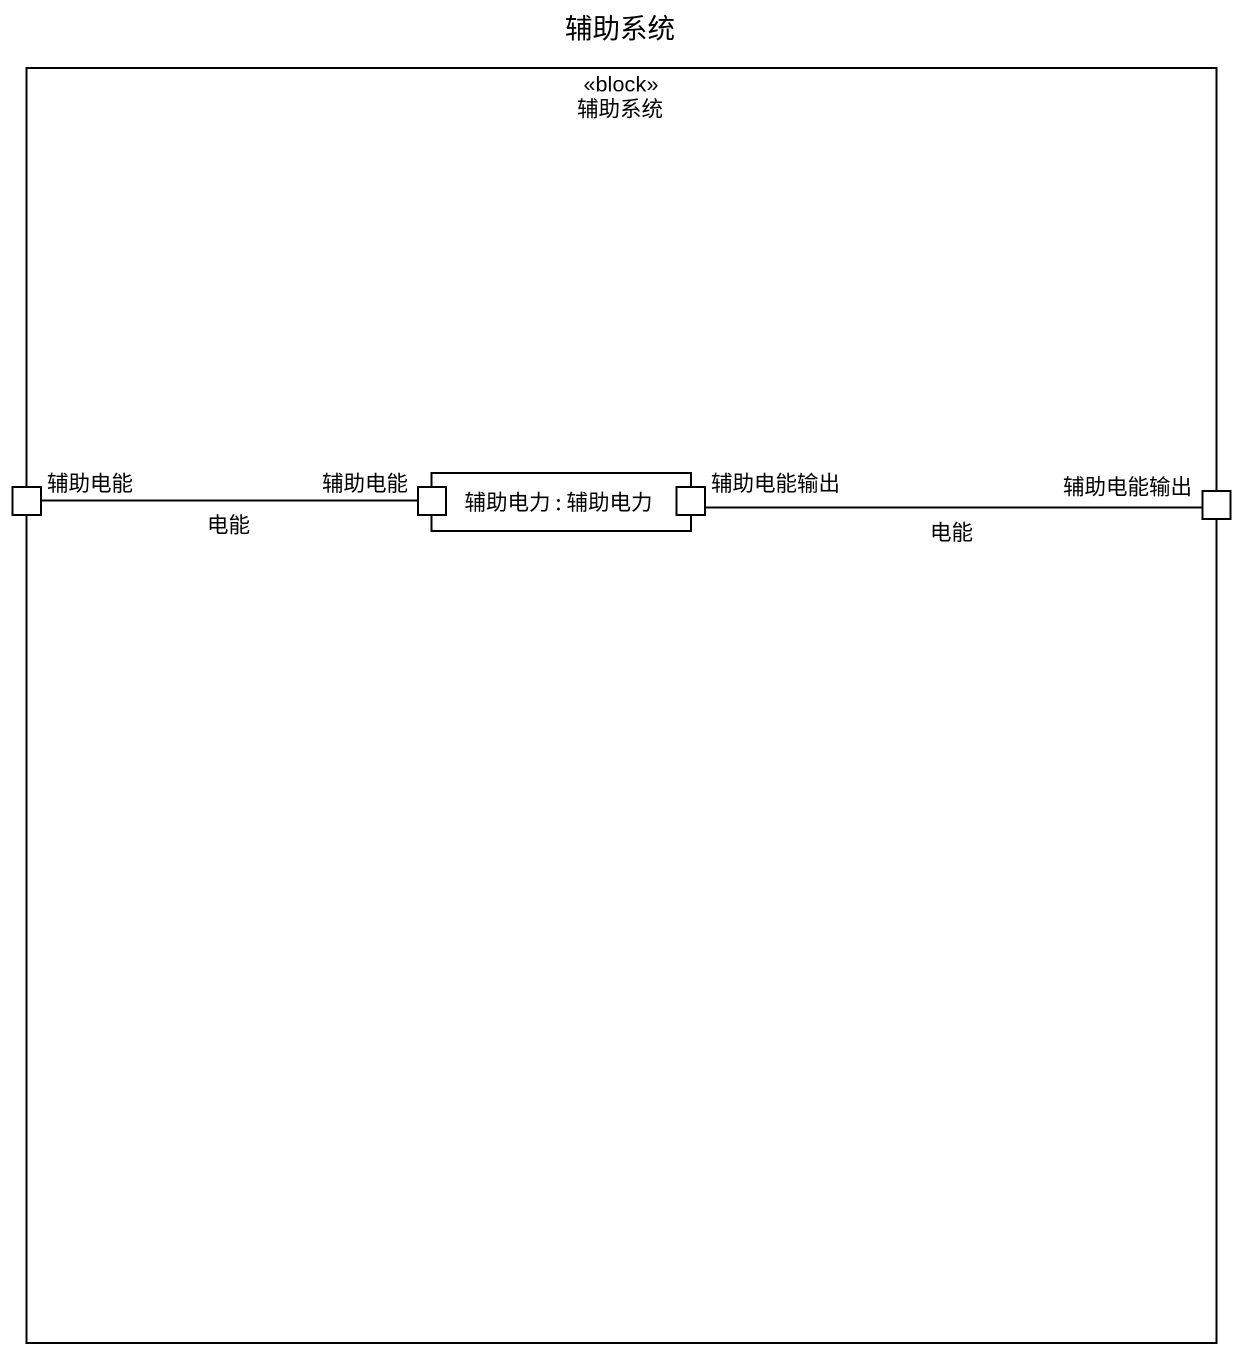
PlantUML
@startuml
title 辅助系统
rectangle 辅助系统 <<block>> {
  port 辅助电能
  rectangle "辅助电力 : 辅助电力" as 辅助电力 {
    port "辅助电能" as 辅助电能_2
    port 辅助电能输出
  }
  port "辅助电能输出" as 辅助电能输出_2
}
辅助电能 -right- 辅助电能_2 : 电能
辅助电能输出_2 -left- 辅助电能输出 : 电能
@enduml
